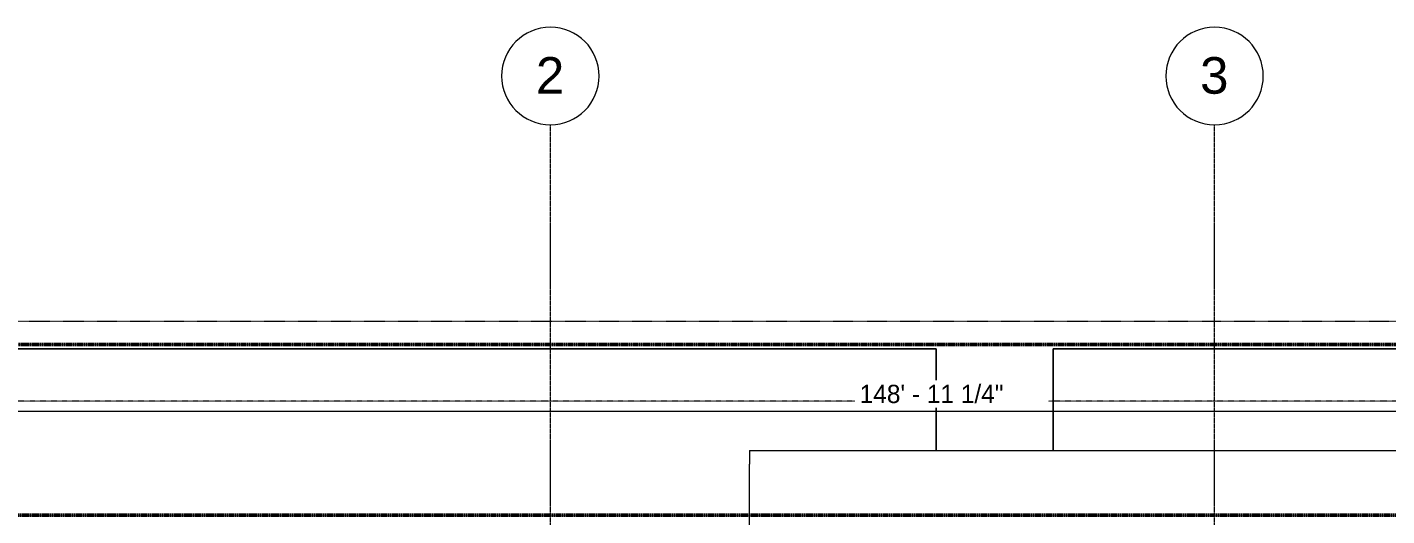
# Model space of a CAD drawing. Header units: inches. Extents: x -4218 to -1814, y 9706 to 12426.
# Drawn here: x -3412 to -2743, y 12184 to 12425 of the extents above; entities that cross this region are included whole.
import ezdxf

# ---------------------------------------------------------------- set-up
doc = ezdxf.new("R2010")
doc.units = ezdxf.units.IN
doc.header["$MEASUREMENT"] = 0
for name, pattern in [('Aligning Line 1_8_', [0.25, 0.125, -0.125]), ('Dash Dot 3_16_', [0.3125, 0.1875, -0.0625, 0, -0.0625]), ('Double Dash 3_8_', [1, 0.375, -0.125, 0.125, -0.125, 0.125, -0.125]), ('Grid Line 1_2_', [0.875, 0.5, -0.125, 0.125, -0.125])]:
    doc.linetypes.add(name, pattern=pattern)
for name, color, linetype, lineweight in [('0-1', 7, 'Continuous', 5), ('0-3', 147, 'Aligning Line 1_8_', 9), ('0-4', 165, 'Continuous', 5), ('A-ANNO-DIMS', 211, 'Continuous', 9), ('A-ANNO-DIMS-96', 211, 'Continuous', 9), ('A-ANNO-SYMB-1', 150, 'Dash Dot 3_16_', 9), ('C-PROP-LINE-1', 250, 'Double Dash 3_8_', 50), ('C-TOPO', 7, 'Continuous', 9), ('G-ANNO-SYMB-1', 147, 'Aligning Line 1_8_', 9), ('S-GRID-1', 1, 'Grid Line 1_2_', 9), ('S-GRID-IDEN', 1, 'Continuous', 9), ('S-GRID-IDEN-1', 147, 'Continuous', 9)]:
    doc.layers.add(name, color=color, linetype=linetype, lineweight=lineweight)
doc.styles.add('Arial', font='arial.ttf', dxfattribs={"height": 18})
doc.styles.add('Century Gothic', font='ufonts.com_century-gothic.ttf', dxfattribs={"height": 9})
doc.dimstyles.new('OD__1_8__Tol__', dxfattribs={"dimscale": 12, "dimtxt": 9.397514, "dimasz": 1, "dimexe": 0.75, "dimexo": 0.5, "dimgap": 0.125, "dimtad": 1, "dimdec": 3, "dimrnd": 0.125, "dimzin": 3, "dimdsep": 46, "dimlunit": 4, "dimtxsty": 'Century Gothic', "dimblk1": 'OBLIQUE', "dimblk2": 'OBLIQUE', "dimsah": 1, "dimcen": 0.09, "dimdle": 0.75, "dimazin": 0, "dimtfac": 1, "dimtdec": 4, "dimtix": 1, "dimtmove": 0, "dimatfit": 3, "dimfxl": 1, "dimtvp": 1, "dimtfill": 1, "dimfrac": 2, "dimtolj": 1, "dimtzin": 0, "dimarcsym": 2})

# ---------------------------------------------------------------- blocks, each defined once
blk = doc.blocks.new('CTR - 1st Phase - Unit Layouts_rvt-1-FLOOR PLAN - 2ND FLOOR')
at = {"layer": 'G-ANNO-SYMB-1'}
blk.add_line((-1910.87, 12240.75), (-4009.53, 12240.75), dxfattribs=at)
blk = doc.blocks.new('CTR  - Topography_rvt-1-FLOOR PLAN - 2ND FLOOR')
at = {"layer": 'C-TOPO'}
for p, q in [((-3397.05, 12266.59), (-3449.55, 12266.59)), ((-3449.55, 12266.59), (-3397.05, 12266.59)), ((-3339.31, 12266.59), (-3397.05, 12266.59)), ((-3397.05, 12266.59), (-3339.31, 12266.59)), ((-3264.04, 12266.59), (-3339.31, 12266.59)), ((-3339.31, 12266.59), (-3264.04, 12266.59)), ((-3212.9, 12266.59), (-3264.04, 12266.59)), ((-3264.04, 12266.59), (-3212.9, 12266.59)), ((-3193.88, 12266.59), (-3212.9, 12266.59)), ((-3212.9, 12266.59), (-3193.88, 12266.59)), ((-3128.02, 12266.59), (-3193.88, 12266.59)), ((-3193.88, 12266.59), (-3128.02, 12266.59)), ((-3060.3, 12266.59), (-3128.02, 12266.59)), ((-3128.02, 12266.59), (-3060.3, 12266.59)), ((-2999.08, 12266.59), (-3060.3, 12266.59)), ((-3060.3, 12266.59), (-2999.08, 12266.59)), ((-2964.32, 12266.59), (-2999.08, 12266.59)), ((-2999.08, 12266.59), (-2964.32, 12266.59)), ((-2964.32, 12216.59), (-2964.32, 12266.59)), ((-2964.32, 12266.59), (-2964.32, 12216.59)), ((-2900.91, 12266.59), (-2906.72, 12266.59)), ((-2906.72, 12266.59), (-2906.72, 12219.66)), ((-2906.72, 12219.66), (-2906.72, 12266.59)), ((-2906.72, 12266.59), (-2900.91, 12266.59)), ((-2773.14, 12266.59), (-2900.91, 12266.59)), ((-2900.91, 12266.59), (-2773.14, 12266.59)), ((-2714.72, 12266.59), (-2773.14, 12266.59)), ((-2773.14, 12266.59), (-2714.72, 12266.59)), ((-2906.72, 12219.66), (-2906.72, 12216.59)), ((-2906.72, 12216.59), (-2906.72, 12219.66)), ((-3056.32, 12216.59), (-2991.2, 12216.59)), ((-3056.32, 12216.59), (-3056.32, 12209.87)), ((-2991.2, 12216.59), (-2964.32, 12216.59)), ((-2964.32, 12216.59), (-2928.03, 12216.59)), ((-2928.03, 12216.59), (-2906.92, 12216.59)), ((-2906.92, 12216.59), (-2906.72, 12216.59)), ((-2906.72, 12216.59), (-2889.82, 12216.59)), ((-2889.82, 12216.59), (-2862.7, 12216.59)), ((-2862.7, 12216.59), (-2767.98, 12216.59)), ((-2767.98, 12216.59), (-2732.34, 12216.59)), ((-3056.32, 12167.15), (-3056.32, 12209.87))]:
    blk.add_line(p, q, dxfattribs=at)
blk = doc.blocks.new('Family - ___-1878357-FLOOR PLAN - 2ND FLOOR')
at = {"layer": 'C-PROP-LINE-1'}
for p, q in [((-3989.61, 12268.69), (-1910.87, 12268.69)), ((-3929.52, 12184.69), (-1910.87, 12184.69))]:
    blk.add_line(p, q, dxfattribs=at)
blk = doc.blocks.new('Grid - Grid Head - Circle-50561-FLOOR PLAN - 2ND FLOOR')
at = {"layer": 'S-GRID-IDEN-1'}
for start, end in [(360, 180), (180, 360)]:
    blk.add_arc((0, 0), 0.25, start, end, dxfattribs=at)
blk = doc.blocks.new('CTR - 1st Phase - Shell_rvt-1-FLOOR PLAN - 2ND FLOOR')
at = {"layer": 'S-GRID-1'}
for p, q in [((-3154.32, 9836.18), (-3154.32, 12376.79)), ((-2827.32, 9836.18), (-2827.32, 12376.79))]:
    blk.add_line(p, q, dxfattribs=at)
at = {"layer": '0-3'}
blk.add_blockref('Family - ___-1878357-FLOOR PLAN - 2ND FLOOR', (0, 0), dxfattribs=at)
at = {"layer": '0-4', "xscale": 95.99999999999994, "yscale": 95.99999999999994, "zscale": 95.99999999999994}
for p in [(-3154.32, 12400.79), (-2827.32, 12400.79)]:
    blk.add_blockref('Grid - Grid Head - Circle-50561-FLOOR PLAN - 2ND FLOOR', p, dxfattribs=at)
at = {"layer": 'S-GRID-IDEN', "char_height": 18, "width": 16.968, "attachment_point": 1, "style": 'Arial'}
for s, insert in [('2', (-3161.45, 12410.08)), ('3', (-2834.45, 12410.08))]:
    blk.add_mtext(s, dxfattribs=dict(at, insert=insert))
blk = doc.blocks.new('DIMBLOCK1-FLOOR PLAN - 2ND FLOOR')
at = {"layer": 'A-ANNO-DIMS-96'}
for p, q in [((-3857.97, 12120.15), (-3857.97, 12244.86)), ((-2070.67, 12120.15), (-2070.67, 12244.86)), ((-3866.97, 12235.86), (-2061.67, 12235.86)), ((-3857.97, 12235.86), (-3857.97, 12120.15)), ((-2070.67, 12235.86), (-2070.67, 12120.15))]:
    blk.add_line(p, q, dxfattribs=at)
at = {"layer": 'A-ANNO-DIMS-96', "lineweight": 50}
for p, q in [((-3857.97, 12235.86), (-3851.97, 12241.86)), ((-2070.67, 12235.86), (-2064.67, 12241.86)), ((-3857.97, 12235.86), (-3863.97, 12229.86)), ((-2070.67, 12235.86), (-2076.67, 12229.86))]:
    blk.add_line(p, q, dxfattribs=at)
at = {"layer": 'A-ANNO-DIMS-96', "color": 0, "insert": (-3002.06, 12248.89), "char_height": 9, "width": 90.5741, "attachment_point": 1, "line_spacing_factor": 0.984502, "style": 'Century Gothic', "bg_fill": 3, "box_fill_scale": 1.25, "bg_fill_color": 256, "bg_fill_true_color": 13158600, "bg_fill_transparency": 0}
blk.add_mtext('148\' - 11 1/4"', dxfattribs=at)
blk = doc.blocks.new('_Oblique')
at = {"color": 0, "linetype": 'ByBlock', "lineweight": -2}
blk.add_line((-0.5, -0.5), (0.5, 0.5), dxfattribs=at)

msp = doc.modelspace()

# ---------------------------------------------------------------- linework, layer by layer
at = {"layer": 'A-ANNO-SYMB-1'}
msp.add_line((-1922.95638, 12280.04045), (-4059.96446, 12280.04045), dxfattribs=at)

# ---------------------------------------------------------------- block references
at = {"layer": '0-1'}
for name in ['CTR - 1st Phase - Shell_rvt-1-FLOOR PLAN - 2ND FLOOR', 'CTR  - Topography_rvt-1-FLOOR PLAN - 2ND FLOOR', 'CTR - 1st Phase - Unit Layouts_rvt-1-FLOOR PLAN - 2ND FLOOR']:
    msp.add_blockref(name, (0, 0), dxfattribs=at)

# ---------------------------------------------------------------- next in the draw order: dimensions: what is measured, and where the dimension line sits
at = {"layer": 'A-ANNO-DIMS'}
dim = msp.add_linear_dim(base=(-2070.67374, 12235.85696), p1=(-3857.97374, 12114.1519), p2=(-2070.67374, 12114.1519), dimstyle='OD__1_8__Tol__', override={"dimpost": '<>', "dimfxl": 1787.3}, dxfattribs=at)
dim.commit()
dim.dimension.update_dxf_attribs({"geometry": 'DIMBLOCK1-FLOOR PLAN - 2ND FLOOR', "text_midpoint": (-2964.32374, 12242.58198)})

doc.saveas('drawing.dxf')
